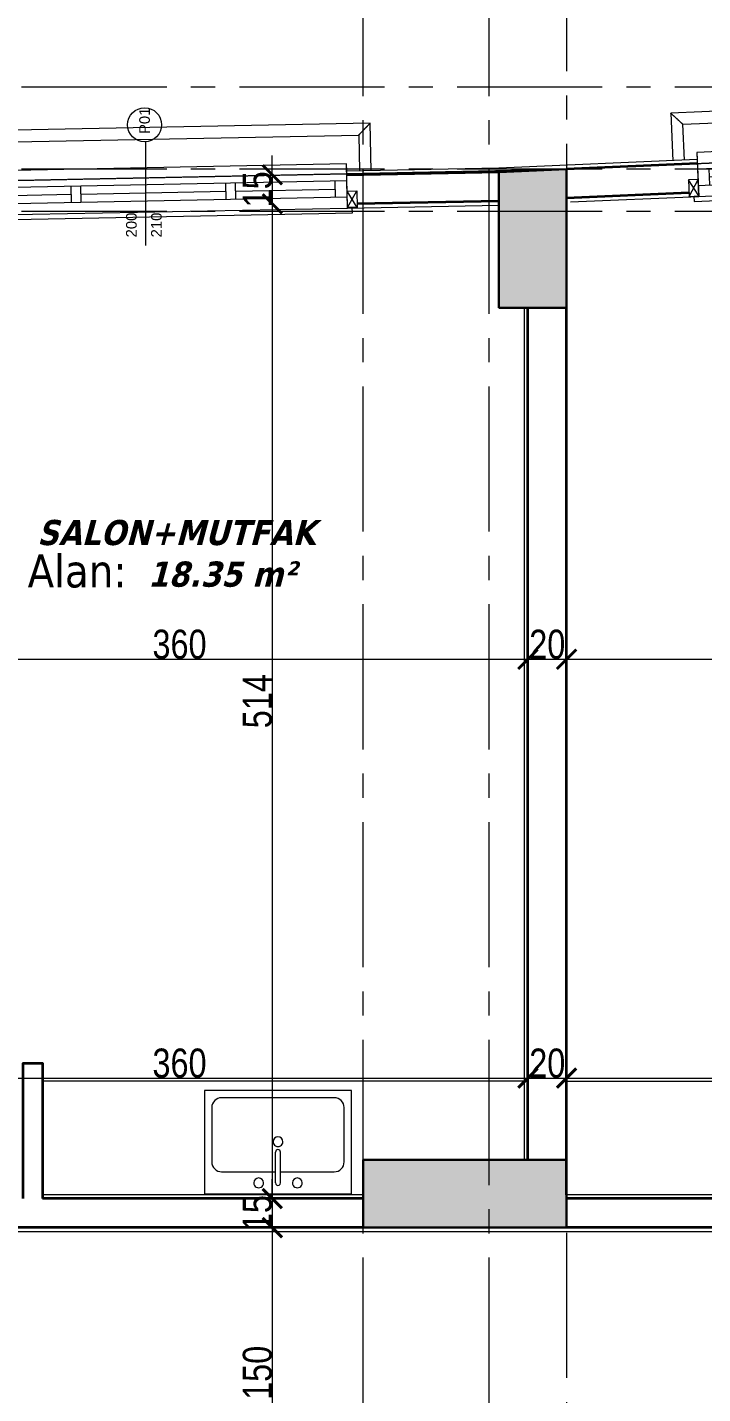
# Model space of a CAD drawing. Header units: millimetres. Extents: x 1373 to 40779, y 1939 to 6439.
# Drawn here: x 10852 to 11201, y 4281 to 4987 of the extents above; entities that cross this region are included whole.
import ezdxf

# ---------------------------------------------------------------- set-up
doc = ezdxf.new("R2010")
doc.units = ezdxf.units.MM
doc.linetypes.add('IMPORT-CENTER2', pattern=[112.5, 75, -12.5, 12.5, -12.5])
doc.linetypes.add('Sovrapposto', pattern=[0.396875, 0.238125, -0.15875])
for name, color, linetype, lineweight in [('A-AREA-IDEN', 2, 'Continuous', 18), ('A-DETL', 6, 'Continuous', 30), ('A-DETL-GENF', 92, 'Continuous', 18), ('A-GLAZ', 151, 'Continuous', 18), ('A-GLAZ-IDEN', 152, 'Continuous', 18), ('A-GLAZ-SILL', 1, 'Continuous', 9), ('A-WALL', 20, 'Continuous', 9), ('A-WALL-FNSH', 113, 'Continuous', 18), ('ESYA', 3, 'Continuous', 25), ('OLCUIC', 241, 'Continuous', 20), ('P-SANR-FIXT', 6, 'Continuous', 18), ('Q-CASE', 31, 'Continuous', 18), ('S-GRID', 252, 'IMPORT-CENTER2', 5)]:
    doc.layers.add(name, color=color, linetype=linetype, lineweight=lineweight)
doc.styles.add('50', font='arial.ttf', dxfattribs={"width": 0.8})
doc.styles.add('Arial_4', font='arial.ttf', dxfattribs={"height": 5.5})
doc.styles.add('Tahoma', font='tahoma.ttf', dxfattribs={"height": 24.26112})
doc.styles.add('Tahoma_B_I', font='', dxfattribs={"height": 11})
doc.styles.get('Tahoma_B_I').set_extended_font_data('Tahoma', italic=True, bold=True)
doc.dimstyles.new('NERGİS', dxfattribs={"dimtxt": 15, "dimasz": 10, "dimexe": 20, "dimexo": 150, "dimgap": 0, "dimtad": 1, "dimdec": 0, "dimzin": 1, "dimtxsty": '50', "dimblk": 'ARCHTICK', "dimcen": 0, "dimse1": 1, "dimse2": 1, "dimclrd": 56, "dimclrt": 56, "dimazin": 3, "dimtfac": 1, "dimtdec": 0, "dimtix": 1, "dimtmove": 2, "dimatfit": 2, "dimldrblk": 'DOTSMALL', "dimlwd": 0, "dimlwe": -1, "dimarcsym": 0})

# ---------------------------------------------------------------- blocks, each defined once
blk = doc.blocks.new('Tpl Variable Casement1 - _FRANSUZ-2080562-1_BODRUM KAT')
at = {"layer": 'A-GLAZ'}
for p, q in [((-166.07, 34.91), (-166.07, 10.35)), ((59.07, 34.91), (-166.07, 34.91)), ((-160.07, 10.35), (-160.07, 28.91)), ((-160.07, 28.91), (53.07, 28.91)), ((53.07, 28.91), (53.07, 10.35)), ((59.07, 10.35), (59.07, 34.91)), ((-153.5, 14.1), (-153.5, -2.95)), ((46.5, 14.1), (-153.5, 14.1)), ((46.5, 14.1), (-153.5, 14.1)), ((-153.5, 14.1), (-153.5, -8.65)), ((46.5, -2.95), (46.5, 14.1)), ((46.5, -8.65), (46.5, 14.1)), ((-158.5, -8.4), (-153.5, 0.1)), ((-153.5, -8.4), (-158.5, 0.1)), ((-158.5, 0.1), (-158.5, -8.4)), ((-153.5, 0.1), (-158.5, 0.1)), ((46.5, 5.35), (-153.5, 5.35)), ((-153.5, 5.35), (-153.5, -2.95)), ((-153.5, -8.4), (-153.5, 0.1)), ((-147.5, -2.95), (-147.5, 5.35)), ((-147.5, 1.2), (-96, 1.2)), ((-96, -2.95), (-96, 5.35)), ((-91, -2.95), (-91, 5.35)), ((-91, 1.2), (-16, 1.2)), ((-16, -2.95), (-16, 5.35)), ((-11, -2.95), (-11, 5.35)), ((-11, 1.2), (40.5, 1.2)), ((40.5, -2.95), (40.5, 5.35)), ((46.5, -2.95), (46.5, 5.35)), ((51.5, -8.4), (46.5, 0.1)), ((46.5, -8.4), (51.5, 0.1)), ((46.5, -8.4), (46.5, 0.1)), ((46.5, 0.1), (51.5, 0.1)), ((51.5, 0.1), (51.5, -8.4)), ((-153.5, -2.95), (46.5, -2.95)), ((-153.5, -2.95), (46.5, -2.95)), ((-158.5, -8.4), (-153.5, -8.4)), ((-156, -8.65), (-156, -11.15)), ((-156, -11.15), (49, -11.15)), ((-153.5, -8.65), (46.5, -8.65)), ((51.5, -8.4), (46.5, -8.4)), ((49, -11.15), (49, -8.65))]:
    blk.add_line(p, q, dxfattribs=at)
for points in [[(-160.07, 28.91), (-160.07, 28.91), (-160.12, 28.96), (-160.29, 29.13), (-160.46, 29.31), (-160.64, 29.49), (-160.81, 29.66), (-160.99, 29.83), (-161.24, 30.08), (-161.51, 30.36), (-161.74, 30.58), (-161.92, 30.76), (-162.1, 30.95), (-162.29, 31.14), (-162.48, 31.33), (-162.68, 31.52), (-162.87, 31.72), (-163.07, 31.91), (-163.26, 32.11), (-163.46, 32.31), (-163.65, 32.5), (-163.84, 32.69), (-164.03, 32.88), (-164.22, 33.06), (-164.4, 33.24), (-164.57, 33.41), (-164.74, 33.58), (-164.95, 33.79), (-165.15, 33.99), (-165.33, 34.17), (-165.49, 34.34), (-165.67, 34.52), (-165.85, 34.69), (-166.02, 34.86), (-166.07, 34.91), (-166.07, 34.91)], [(53.07, 28.91), (53.07, 28.91), (53.12, 28.97), (53.29, 29.13), (53.46, 29.31), (53.64, 29.49), (53.81, 29.66), (53.99, 29.84), (54.24, 30.08), (54.51, 30.35), (54.74, 30.59), (54.92, 30.76), (55.1, 30.95), (55.29, 31.14), (55.48, 31.33), (55.68, 31.52), (55.87, 31.72), (56.07, 31.91), (56.26, 32.11), (56.46, 32.31), (56.65, 32.5), (56.85, 32.69), (57.03, 32.88), (57.22, 33.06), (57.4, 33.24), (57.57, 33.41), (57.73, 33.58), (57.95, 33.79), (58.15, 33.99), (58.32, 34.17), (58.49, 34.34), (58.67, 34.52), (58.85, 34.69), (59.02, 34.86), (59.07, 34.91), (59.07, 34.91)]]:
    blk.add_open_spline(points, degree=3, knots=[0, 0, 0, 0, 0.083333, 0.125, 0.166667, 0.208333, 0.229167, 0.25, 0.291667, 0.333333, 0.354167, 0.375, 0.395833, 0.416667, 0.4375, 0.458333, 0.479167, 0.5, 0.520833, 0.541667, 0.5625, 0.583333, 0.604167, 0.625, 0.645833, 0.666667, 0.6875, 0.708333, 0.75, 0.770833, 0.791667, 0.833333, 0.875, 0.916667, 1, 1, 1, 1], dxfattribs=at)
at = {"layer": 'A-GLAZ-SILL'}
for p, q in [((-153.5, 14.1), (-153.5, 10.47)), ((46.5, 14.1), (-153.5, 14.1)), ((46.5, 10.35), (46.5, 14.1))]:
    blk.add_line(p, q, dxfattribs=at)
blk = doc.blocks.new('M_Sink Kitchen-Single - 760 x 535mm-1807117-1_BODRUM KAT')
at = {"layer": 'P-SANR-FIXT'}
for p, q in [((39.57, 26.98), (-36.43, 26.98)), ((-36.43, 26.98), (-36.43, -26.52)), ((0.3, 21.27), (0.3, 5.31)), ((2.84, 21.27), (2.84, 5.31)), ((39.57, -26.52), (39.57, 26.98)), ((0.3, 15.55), (-27.54, 15.55)), ((30.68, 15.55), (2.84, 15.55)), ((-32.62, 10.47), (-32.62, -17.63)), ((35.76, -17.63), (35.76, 10.47)), ((-36.43, -26.52), (39.57, -26.52)), ((-27.54, -22.71), (30.68, -22.71))]:
    blk.add_line(p, q, dxfattribs=at)
for centre, radius, start, end in [((-8.43, 21.27), 2.54, 360, 180), ((-8.43, 21.27), 2.54, 180, 0), ((1.57, 21.27), 1.27, 360, 180), ((11.57, 21.27), 2.54, 360, 180), ((11.57, 21.27), 2.54, 180, 360), ((-27.54, 10.47), 5.08, 90, 180), ((30.68, 10.47), 5.08, 360, 90), ((1.57, 0), 2.54, 360, 180), ((1.57, 0), 2.54, 180, 0), ((1.57, 5.31), 1.27, 180, 0), ((-27.54, -17.63), 5.08, 180, 270), ((30.68, -17.63), 5.08, 270, 0)]:
    blk.add_arc(centre, radius, start, end, dxfattribs=at)
blk = doc.blocks.new('_MB_TASLAK_MAHALL_ETİKETİ_50_ÖL1 - _MB_1_100 ODA ETİKETİ 2-1849262-1_BODRUM KAT')
at = {"layer": 'A-AREA-IDEN', "insert": (-0.1168, 0.0189), "char_height": 0.17, "width": 0.633333, "attachment_point": 1, "style": 'Tahoma'}
blk.add_mtext('Alan:', dxfattribs=at)
blk = doc.blocks.new('_ArchTick')
at = {"color": 0, "linetype": 'ByBlock', "const_width": 0.15}
blk.add_lwpolyline([(-0.5, -0.5), (0.5, 0.5)], dxfattribs=at)
blk = doc.blocks.new('*D17486')
at = {"layer": 'Defpoints', "color": 0, "transparency": 16777216}
for p in [(10999.06, 4910.4), (10979.06, 4895.4), (10999.06, 4895.4)]:
    blk.add_point(p, dxfattribs=at)
at = {"layer": 'OLCUIC', "color": 56, "lineweight": 0, "transparency": 16777216}
for p, q in [((10979.06, 4910.4), (10979.06, 4920.4)), ((10979.06, 4910.4), (10979.06, 4895.4)), ((10979.06, 4895.4), (10979.06, 4885.4))]:
    blk.add_line(p, q, dxfattribs=at)
at = {"layer": 'OLCUIC', "color": 56, "lineweight": 0, "transparency": 16777216, "xscale": 10, "yscale": 10, "zscale": 10}
for p, rotation in [((10979.06, 4910.4), 270), ((10979.06, 4895.4), 90)]:
    blk.add_blockref('_ArchTick', p, dxfattribs=dict(at, rotation=rotation))
at = {"layer": 'OLCUIC', "color": 56, "transparency": 16777216, "insert": (10971.4, 4902.9), "char_height": 15, "width": 0.7968, "attachment_point": 5, "rotation": 90, "style": '50'}
blk.add_mtext('15', dxfattribs=at)
blk = doc.blocks.new('_DotSmall')
at = {"layer": 'ESYA', "color": 0, "const_width": 0.5}
blk.add_lwpolyline([(-0.0625, 0, 1), (0.0625, 0, 1)], format="xyb", close=True, dxfattribs=at)
blk = doc.blocks.new('*D17487')
at = {"layer": 'Defpoints', "color": 0, "transparency": 16777216}
for p in [(10999.06, 4895.4), (10979.06, 4381.56), (10999.06, 4381.56)]:
    blk.add_point(p, dxfattribs=at)
at = {"layer": 'OLCUIC', "color": 56, "lineweight": 0, "transparency": 16777216}
blk.add_line((10979.06, 4895.4), (10979.06, 4381.56), dxfattribs=at)
at = {"layer": 'OLCUIC', "color": 56, "lineweight": 0, "transparency": 16777216, "xscale": 10, "yscale": 10, "zscale": 10}
for p, rotation in [((10979.06, 4895.4), 90), ((10979.06, 4381.56), 270)]:
    blk.add_blockref('_ArchTick', p, dxfattribs=dict(at, rotation=rotation))
at = {"layer": 'OLCUIC', "color": 56, "transparency": 16777216, "insert": (10971.4, 4638.48), "char_height": 15, "width": 1.1952, "attachment_point": 5, "rotation": 90, "style": '50'}
blk.add_mtext('514', dxfattribs=at)
blk = doc.blocks.new('*D17488')
at = {"layer": 'Defpoints', "color": 0, "transparency": 16777216}
for p in [(10999.06, 4381.56), (10979.06, 4366.56), (10999.06, 4366.56)]:
    blk.add_point(p, dxfattribs=at)
at = {"layer": 'OLCUIC', "color": 56, "lineweight": 0, "transparency": 16777216}
for p, q in [((10979.06, 4381.56), (10979.06, 4391.56)), ((10979.06, 4381.56), (10979.06, 4366.56)), ((10979.06, 4366.56), (10979.06, 4356.56))]:
    blk.add_line(p, q, dxfattribs=at)
at = {"layer": 'OLCUIC', "color": 56, "lineweight": 0, "transparency": 16777216, "xscale": 10, "yscale": 10, "zscale": 10}
for p, rotation in [((10979.06, 4381.56), 270), ((10979.06, 4366.56), 90)]:
    blk.add_blockref('_ArchTick', p, dxfattribs=dict(at, rotation=rotation))
at = {"layer": 'OLCUIC', "color": 56, "transparency": 16777216, "insert": (10971.4, 4374.06), "char_height": 15, "width": 0.7968, "attachment_point": 5, "rotation": 90, "style": '50'}
blk.add_mtext('15', dxfattribs=at)
blk = doc.blocks.new('*D17489')
at = {"layer": 'Defpoints', "color": 0, "transparency": 16777216}
for p in [(10999.06, 4366.56), (10979.06, 4216.56), (10999.06, 4216.56)]:
    blk.add_point(p, dxfattribs=at)
at = {"layer": 'OLCUIC', "color": 56, "lineweight": 0, "transparency": 16777216}
blk.add_line((10979.06, 4366.56), (10979.06, 4216.56), dxfattribs=at)
at = {"layer": 'OLCUIC', "color": 56, "lineweight": 0, "transparency": 16777216, "xscale": 10, "yscale": 10, "zscale": 10}
for p, rotation in [((10979.06, 4366.56), 90), ((10979.06, 4216.56), 270)]:
    blk.add_blockref('_ArchTick', p, dxfattribs=dict(at, rotation=rotation))
at = {"layer": 'OLCUIC', "color": 56, "transparency": 16777216, "insert": (10971.4, 4291.56), "char_height": 15, "width": 1.1952, "attachment_point": 5, "rotation": 90, "style": '50'}
blk.add_mtext('150', dxfattribs=at)
blk = doc.blocks.new('*D17387')
at = {"layer": 'Defpoints', "color": 0, "transparency": 16777216}
for p in [(10751.07, 4680.17), (11111.13, 4680.17), (11111.13, 4660.17)]:
    blk.add_point(p, dxfattribs=at)
at = {"layer": 'OLCUIC', "color": 56, "lineweight": 0, "transparency": 16777216}
blk.add_line((10751.07, 4660.17), (11111.13, 4660.17), dxfattribs=at)
at = {"layer": 'OLCUIC', "color": 56, "lineweight": 0, "transparency": 16777216, "xscale": 10, "yscale": 10, "zscale": 10, "rotation": 180}
blk.add_blockref('_ArchTick', (10751.07, 4660.17), dxfattribs=at)
at = {"layer": 'OLCUIC', "color": 56, "lineweight": 0, "transparency": 16777216, "xscale": 10, "yscale": 10, "zscale": 10}
blk.add_blockref('_ArchTick', (11111.13, 4660.17), dxfattribs=at)
at = {"layer": 'OLCUIC', "color": 56, "transparency": 16777216, "insert": (10931.1, 4667.84), "char_height": 15, "width": 1.1952, "attachment_point": 5, "style": '50'}
blk.add_mtext('360', dxfattribs=at)
blk = doc.blocks.new('*D17388')
at = {"layer": 'Defpoints', "color": 0, "transparency": 16777216}
for p in [(11111.13, 4680.17), (11131.13, 4680.17), (11131.13, 4660.17)]:
    blk.add_point(p, dxfattribs=at)
at = {"layer": 'OLCUIC', "color": 56, "lineweight": 0, "transparency": 16777216}
blk.add_line((11111.13, 4660.17), (11131.13, 4660.17), dxfattribs=at)
at = {"layer": 'OLCUIC', "color": 56, "lineweight": 0, "transparency": 16777216, "xscale": 10, "yscale": 10, "zscale": 10, "rotation": 180}
blk.add_blockref('_ArchTick', (11111.13, 4660.17), dxfattribs=at)
at = {"layer": 'OLCUIC', "color": 56, "lineweight": 0, "transparency": 16777216, "xscale": 10, "yscale": 10, "zscale": 10}
blk.add_blockref('_ArchTick', (11131.13, 4660.17), dxfattribs=at)
at = {"layer": 'OLCUIC', "color": 56, "transparency": 16777216, "insert": (11121.13, 4667.83), "char_height": 15, "width": 0.7968, "attachment_point": 5, "style": '50'}
blk.add_mtext('20', dxfattribs=at)
blk = doc.blocks.new('*D17389')
at = {"layer": 'Defpoints', "color": 0, "transparency": 16777216}
for p in [(11131.13, 4680.17), (11476.07, 4680.17), (11476.07, 4660.17)]:
    blk.add_point(p, dxfattribs=at)
at = {"layer": 'OLCUIC', "color": 56, "lineweight": 0, "transparency": 16777216}
blk.add_line((11131.13, 4660.17), (11476.07, 4660.17), dxfattribs=at)
at = {"layer": 'OLCUIC', "color": 56, "lineweight": 0, "transparency": 16777216, "xscale": 10, "yscale": 10, "zscale": 10, "rotation": 180}
blk.add_blockref('_ArchTick', (11131.13, 4660.17), dxfattribs=at)
at = {"layer": 'OLCUIC', "color": 56, "lineweight": 0, "transparency": 16777216, "xscale": 10, "yscale": 10, "zscale": 10}
blk.add_blockref('_ArchTick', (11476.07, 4660.17), dxfattribs=at)
at = {"layer": 'OLCUIC', "color": 56, "transparency": 16777216, "insert": (11303.6, 4667.84), "char_height": 15, "width": 1.1952, "attachment_point": 5, "style": '50'}
blk.add_mtext('345', dxfattribs=at)
blk = doc.blocks.new('*D17400')
at = {"layer": 'Defpoints', "color": 0, "transparency": 16777216}
for p in [(10751.07, 4463.81), (11111.13, 4463.81), (11111.13, 4443.81)]:
    blk.add_point(p, dxfattribs=at)
at = {"layer": 'OLCUIC', "color": 56, "lineweight": 0, "transparency": 16777216}
blk.add_line((10751.07, 4443.81), (11111.13, 4443.81), dxfattribs=at)
at = {"layer": 'OLCUIC', "color": 56, "lineweight": 0, "transparency": 16777216, "xscale": 10, "yscale": 10, "zscale": 10, "rotation": 180}
blk.add_blockref('_ArchTick', (10751.07, 4443.81), dxfattribs=at)
at = {"layer": 'OLCUIC', "color": 56, "lineweight": 0, "transparency": 16777216, "xscale": 10, "yscale": 10, "zscale": 10}
blk.add_blockref('_ArchTick', (11111.13, 4443.81), dxfattribs=at)
at = {"layer": 'OLCUIC', "color": 56, "transparency": 16777216, "insert": (10931.1, 4451.47), "char_height": 15, "width": 1.1952, "attachment_point": 5, "style": '50'}
blk.add_mtext('360', dxfattribs=at)
blk = doc.blocks.new('*D17401')
at = {"layer": 'Defpoints', "color": 0, "transparency": 16777216}
for p in [(11111.13, 4463.81), (11131.13, 4463.81), (11131.13, 4443.81)]:
    blk.add_point(p, dxfattribs=at)
at = {"layer": 'OLCUIC', "color": 56, "lineweight": 0, "transparency": 16777216}
blk.add_line((11111.13, 4443.81), (11131.13, 4443.81), dxfattribs=at)
at = {"layer": 'OLCUIC', "color": 56, "lineweight": 0, "transparency": 16777216, "xscale": 10, "yscale": 10, "zscale": 10, "rotation": 180}
blk.add_blockref('_ArchTick', (11111.13, 4443.81), dxfattribs=at)
at = {"layer": 'OLCUIC', "color": 56, "lineweight": 0, "transparency": 16777216, "xscale": 10, "yscale": 10, "zscale": 10}
blk.add_blockref('_ArchTick', (11131.13, 4443.81), dxfattribs=at)
at = {"layer": 'OLCUIC', "color": 56, "transparency": 16777216, "insert": (11121.13, 4451.47), "char_height": 15, "width": 0.7968, "attachment_point": 5, "style": '50'}
blk.add_mtext('20', dxfattribs=at)
blk = doc.blocks.new('*D17402')
at = {"layer": 'Defpoints', "color": 0, "transparency": 16777216}
for p in [(11131.13, 4463.81), (11521.07, 4463.81), (11521.07, 4443.81)]:
    blk.add_point(p, dxfattribs=at)
at = {"layer": 'OLCUIC', "color": 56, "lineweight": 0, "transparency": 16777216}
blk.add_line((11131.13, 4443.81), (11521.07, 4443.81), dxfattribs=at)
at = {"layer": 'OLCUIC', "color": 56, "lineweight": 0, "transparency": 16777216, "xscale": 10, "yscale": 10, "zscale": 10, "rotation": 180}
blk.add_blockref('_ArchTick', (11131.13, 4443.81), dxfattribs=at)
at = {"layer": 'OLCUIC', "color": 56, "lineweight": 0, "transparency": 16777216, "xscale": 10, "yscale": 10, "zscale": 10}
blk.add_blockref('_ArchTick', (11521.07, 4443.81), dxfattribs=at)
at = {"layer": 'OLCUIC', "color": 56, "transparency": 16777216, "insert": (11326.1, 4451.47), "char_height": 15, "width": 1.1952, "attachment_point": 5, "style": '50'}
blk.add_mtext('390', dxfattribs=at)
blk = doc.blocks.new('TR_Pencere_pozu_04_saga_uste_1_5mm - TR_Pencere_pozu_04_saga_uste_1_5mm-1434201-1_BODRUM KAT')
at = {"layer": 'A-GLAZ-IDEN'}
blk.add_line((0.346, 0), (-0.1896, 0), dxfattribs=at)
blk.add_circle((0.4336, 0.0044), 0.0878, dxfattribs=at)

msp = doc.modelspace()

# ---------------------------------------------------------------- hatches: boundary and pattern name
at = {"layer": 'A-DETL-GENF'}
h = msp.add_hatch(dxfattribs=at)
h.set_pattern_fill('FP_21', color=153, style=0, pattern_type=2)
h.set_pattern_definition([(45, (11061.715, 4456.518), (-17.9605, 17.9605), []), (45, (11079.675, 4456.518), (-17.9605, 17.9605), [12.7, -12.7])])
h.paths.add_polyline_path([(10606.07, 3375.28), (10606.07, 3445.28), (10571.07, 3445.28), (10571.07, 3375.28)])
h.paths.add_polyline_path([(12104.05, 3375.28), (12174.05, 3375.28), (12174.05, 3410.28), (12104.05, 3410.28), (12104.05, 3400.77)])
h.paths.add_polyline_path([(10056.35, 3375.28), (10126.35, 3375.28), (10126.35, 3410.28), (10056.35, 3410.28)])
h.paths.add_polyline_path([(11126.07, 3375.28), (11126.07, 3445.28), (11091.07, 3445.28), (11091.07, 3375.28)])
h.paths.add_polyline_path([(11696.07, 3375.28), (11696.07, 3445.28), (11661.07, 3445.28), (11661.07, 3375.28), (11664.45, 3375.28)])
h.paths.add_polyline_path([(12115.32, 3841.56), (12153.62, 3841.56), (12152.09, 3876.56), (12082.09, 3876.56), (12082.09, 3841.56)])
h.paths.add_polyline_path([(11671.07, 3841.56), (11696.07, 3841.56), (11696.07, 3951.56), (11506.07, 3951.56), (11506.07, 3926.56), (11671.07, 3926.56), (11671.07, 3849.65)])
h.paths.add_polyline_path([(10571.07, 3841.56), (10601.07, 3841.56), (10601.07, 3951.56), (10571.07, 3951.56), (10571.07, 3849.65)])
h.paths.add_polyline_path([(10056.35, 3841.56), (10126.35, 3841.56), (10126.35, 3876.56), (10056.35, 3876.56)])
h.paths.add_polyline_path([(11084.77, 3926.56), (11116.07, 3926.56), (11116.07, 3951.56), (11051.07, 3951.56), (11051.07, 4216.56), (11026.07, 4216.56), (11026.07, 3926.56)])
h.paths.add_polyline_path([(11241.07, 3926.56), (11266.07, 3926.56), (11266.07, 4216.56), (11241.07, 4216.56), (11241.07, 4042.03)])
h.paths.add_polyline_path([(12130.63, 4366.56), (12129.1, 4401.56), (12059.1, 4401.56), (12059.1, 4366.56), (12115.32, 4366.56)])
h.paths.add_polyline_path([(11461.07, 4366.56), (11531.07, 4366.56), (11531.07, 4401.56), (11461.07, 4401.56)])
h.paths.add_polyline_path([(11131.07, 4366.56), (11131.07, 4401.56), (11026.07, 4401.56), (11026.07, 4366.56), (11084.77, 4366.56)])
h.paths.add_polyline_path([(10618.07, 4366.56), (10618.07, 4391.56), (10468.07, 4391.56), (10468.07, 4366.56), (10569.5, 4366.56)])
h.paths.add_polyline_path([(10056.35, 4366.56), (10126.35, 4366.56), (10126.35, 4401.56), (10056.35, 4401.56)])
h.paths.add_polyline_path([(10091.35, 4821.52), (10091.35, 4891.52), (10056.35, 4891.52), (10056.35, 4821.52)])
h.paths.add_polyline_path([(10503.07, 4829.38), (10503.07, 4900.05), (10468.07, 4899.38), (10468.07, 4829.38)])
h.paths.add_polyline_path([(11131.13, 4841.77), (11131.13, 4913.29), (11096.13, 4911.77), (11096.13, 4841.77)])
h.paths.add_polyline_path([(11451.13, 4857.21), (11486.07, 4857.21), (11486.07, 4928.73), (11451.13, 4927.21)])
h.paths.add_polyline_path([(12069.83, 4884.14), (12104.83, 4884.14), (12104.83, 4955.66), (12069.83, 4954.14)])

# ---------------------------------------------------------------- linework, layer by layer
at = {"layer": 'A-DETL'}
for p, q in [((11131.13, 4913.29), (11096.13, 4911.77)), ((11131.13, 4911.77), (11131.13, 4913.29)), ((11096.13, 4911.77), (11096.13, 4841.77)), ((11131.13, 4841.77), (11131.13, 4911.77)), ((11096.13, 4841.77), (11131.13, 4841.77)), ((11131.07, 4401.56), (11026.07, 4401.56)), ((11026.07, 4401.56), (11026.07, 4366.56)), ((11131.07, 4366.56), (11131.07, 4401.56)), ((11026.07, 4366.56), (11131.07, 4366.56))]:
    msp.add_line(p, q, dxfattribs=at)
at = {"layer": 'A-WALL', "lineweight": 35}
for p, q in [((11198.68, 4916.23), (11131.13, 4913.29)), ((11096.13, 4911.77), (11017.54, 4910.23)), ((11194.34, 4901.02), (11131.13, 4898.27)), ((11096.13, 4896.76), (11022.83, 4895.34)), ((11111.13, 4401.56), (11111.13, 4841.77)), ((11131.13, 4383.56), (11131.13, 4841.77)), ((11026.07, 4381.56), (10860.34, 4381.56)), ((11461.07, 4381.56), (11131.13, 4381.56)), ((11026.07, 4366.56), (10729.07, 4366.56)), ((11461.07, 4366.56), (11131.07, 4366.56))]:
    msp.add_line(p, q, dxfattribs=at)
msp.add_lwpolyline([(10850.34, 4381.56), (10850.34, 4451.56), (10860.34, 4451.56), (10860.34, 4381.56)], dxfattribs=at)
at = {"layer": 'A-WALL-FNSH', "color": 7, "lineweight": 9}
for p, q in [((11096.07, 4913.76), (11017.5, 4912.23)), ((11198.6, 4918.23), (11096.07, 4913.76)), ((11133.13, 4896.36), (11199.42, 4899.24)), ((11017.87, 4893.24), (11096.13, 4894.76)), ((11109.13, 4841.77), (11109.13, 4401.56)), ((11026.07, 4383.56), (10860.34, 4383.56)), ((11461.07, 4383.56), (11131.13, 4383.56)), ((10729.07, 4364.56), (11138.07, 4364.56)), ((11138.07, 4364.56), (11603.07, 4364.56))]:
    msp.add_line(p, q, dxfattribs=at)
at = {"layer": 'Q-CASE'}
for p, q in [((11111.13, 4442.16), (10860.34, 4442.16)), ((11131.13, 4442.16), (11396.48, 4442.16)), ((11026.07, 4381.56), (10860.34, 4381.56))]:
    msp.add_line(p, q, dxfattribs=at)
at = {"layer": 'S-GRID', "lineweight": 18}
for p, q in [((11026.07, 2926.07), (11026.07, 5376.43)), ((11091.07, 2926.07), (11091.07, 5376.43)), ((11131.13, 5376.43), (11131.13, 2926.07)), ((12612.02, 4955.66), (9638.39, 4955.66)), ((12612.02, 4913.29), (9638.39, 4913.29)), ((12612.02, 4891.52), (9638.39, 4891.52)), ((12612.02, 4366.56), (9638.39, 4366.56))]:
    msp.add_line(p, q, dxfattribs=at)
at = {"layer": 'S-GRID', "linetype": 'Sovrapposto', "lineweight": 18}
msp.add_lwpolyline([(9621.31, 4830.3), (9674.6, 4883.79), (10056.35, 4891.52), (11131.13, 4913.29), (12104.83, 4955.66), (12547.51, 4974.92)], dxfattribs=at)

# ---------------------------------------------------------------- block references
at = {"layer": 'A-AREA-IDEN', "xscale": 99.99999999999993, "yscale": 99.99999999999993, "zscale": 99.99999999999993}
msp.add_blockref('_MB_TASLAK_MAHALL_ETİKETİ_50_ÖL1 - _MB_1_100 ODA ETİKETİ 2-1849262-1_BODRUM KAT', (10864.28, 4712.4), dxfattribs=at)
at = {"layer": 'A-GLAZ'}
for p, rotation in [((11352.4, 4914.56), 2.491811543124657), ((10971.21, 4900.99), 1.115570023697344)]:
    msp.add_blockref('Tpl Variable Casement1 - _FRANSUZ-2080562-1_BODRUM KAT', p, dxfattribs=dict(at, rotation=rotation))
at = {"layer": 'A-GLAZ-IDEN', "xscale": 99.99999999999993, "yscale": 99.99999999999993, "zscale": 99.99999999999993, "rotation": 89.99999999999991}
msp.add_blockref('TR_Pencere_pozu_04_saga_uste_1_5mm - TR_Pencere_pozu_04_saga_uste_1_5mm-1434201-1_BODRUM KAT', (10913.51, 4892.89), dxfattribs=at)
at = {"layer": 'P-SANR-FIXT', "rotation": 179.9999999999997}
msp.add_blockref('M_Sink Kitchen-Single - 760 x 535mm-1807117-1_BODRUM KAT', (10983.54, 4410.95), dxfattribs=at)

# ---------------------------------------------------------------- texts
at = {"layer": 'A-AREA-IDEN', "char_height": 13, "attachment_point": 1, "style": 'Tahoma_B_I'}
for s, insert, width in [('SALON+MUTFAK', (10857.53, 4732.13), 73.7552), ('18.35 m²', (10914.71, 4710.63), 100.2109)]:
    msp.add_mtext(s, dxfattribs=dict(at, insert=insert, width=width))
at = {"layer": 'A-GLAZ-IDEN', "char_height": 5.5, "width": 14.4304, "attachment_point": 1, "rotation": 90, "style": 'Arial_4'}
for s, insert in [('P01', (10910.29, 4931.45)), ('200', (10903.46, 4878.05)), ('210', (10916.41, 4878.05))]:
    msp.add_mtext(s, dxfattribs=dict(at, insert=insert))

# ---------------------------------------------------------------- dimensions: what is measured, and where the dimension line sits
at = {"layer": 'OLCUIC'}
for base, p1, p2, picture, middle in [((10979.06, 4895.4), (10999.06, 4910.4), (10999.06, 4895.4), '*D17486', (10971.4, 4902.9)), ((10979.06, 4381.56), (10999.06, 4895.4), (10999.06, 4381.56), '*D17487', (10971.4, 4638.48)), ((10979.06, 4366.56), (10999.06, 4381.56), (10999.06, 4366.56), '*D17488', (10971.4, 4374.06)), ((10979.06, 4216.56), (10999.06, 4366.56), (10999.06, 4216.56), '*D17489', (10971.4, 4291.56))]:
    dim = msp.add_linear_dim(base=base, p1=p1, p2=p2, angle=90, dimstyle='NERGİS', dxfattribs=at)
    dim.commit()
    dim.dimension.update_dxf_attribs({"geometry": picture, "text_midpoint": middle})
for base, p1, p2, picture, middle in [((11111.13, 4660.17), (10751.07, 4680.17), (11111.13, 4680.17), '*D17387', (10931.1, 4667.84)), ((11131.13, 4660.17), (11111.13, 4680.17), (11131.13, 4680.17), '*D17388', (11121.13, 4667.83)), ((11476.07, 4660.17), (11131.13, 4680.17), (11476.07, 4680.17), '*D17389', (11303.6, 4667.84)), ((11111.13, 4443.81), (10751.07, 4463.81), (11111.13, 4463.81), '*D17400', (10931.1, 4451.47)), ((11131.13, 4443.81), (11111.13, 4463.81), (11131.13, 4463.81), '*D17401', (11121.13, 4451.47)), ((11521.07, 4443.81), (11131.13, 4463.81), (11521.07, 4463.81), '*D17402', (11326.1, 4451.47))]:
    dim = msp.add_linear_dim(base=base, p1=p1, p2=p2, dimstyle='NERGİS', dxfattribs=at)
    dim.commit()
    dim.dimension.update_dxf_attribs({"geometry": picture, "text_midpoint": middle})

doc.saveas('drawing.dxf')
